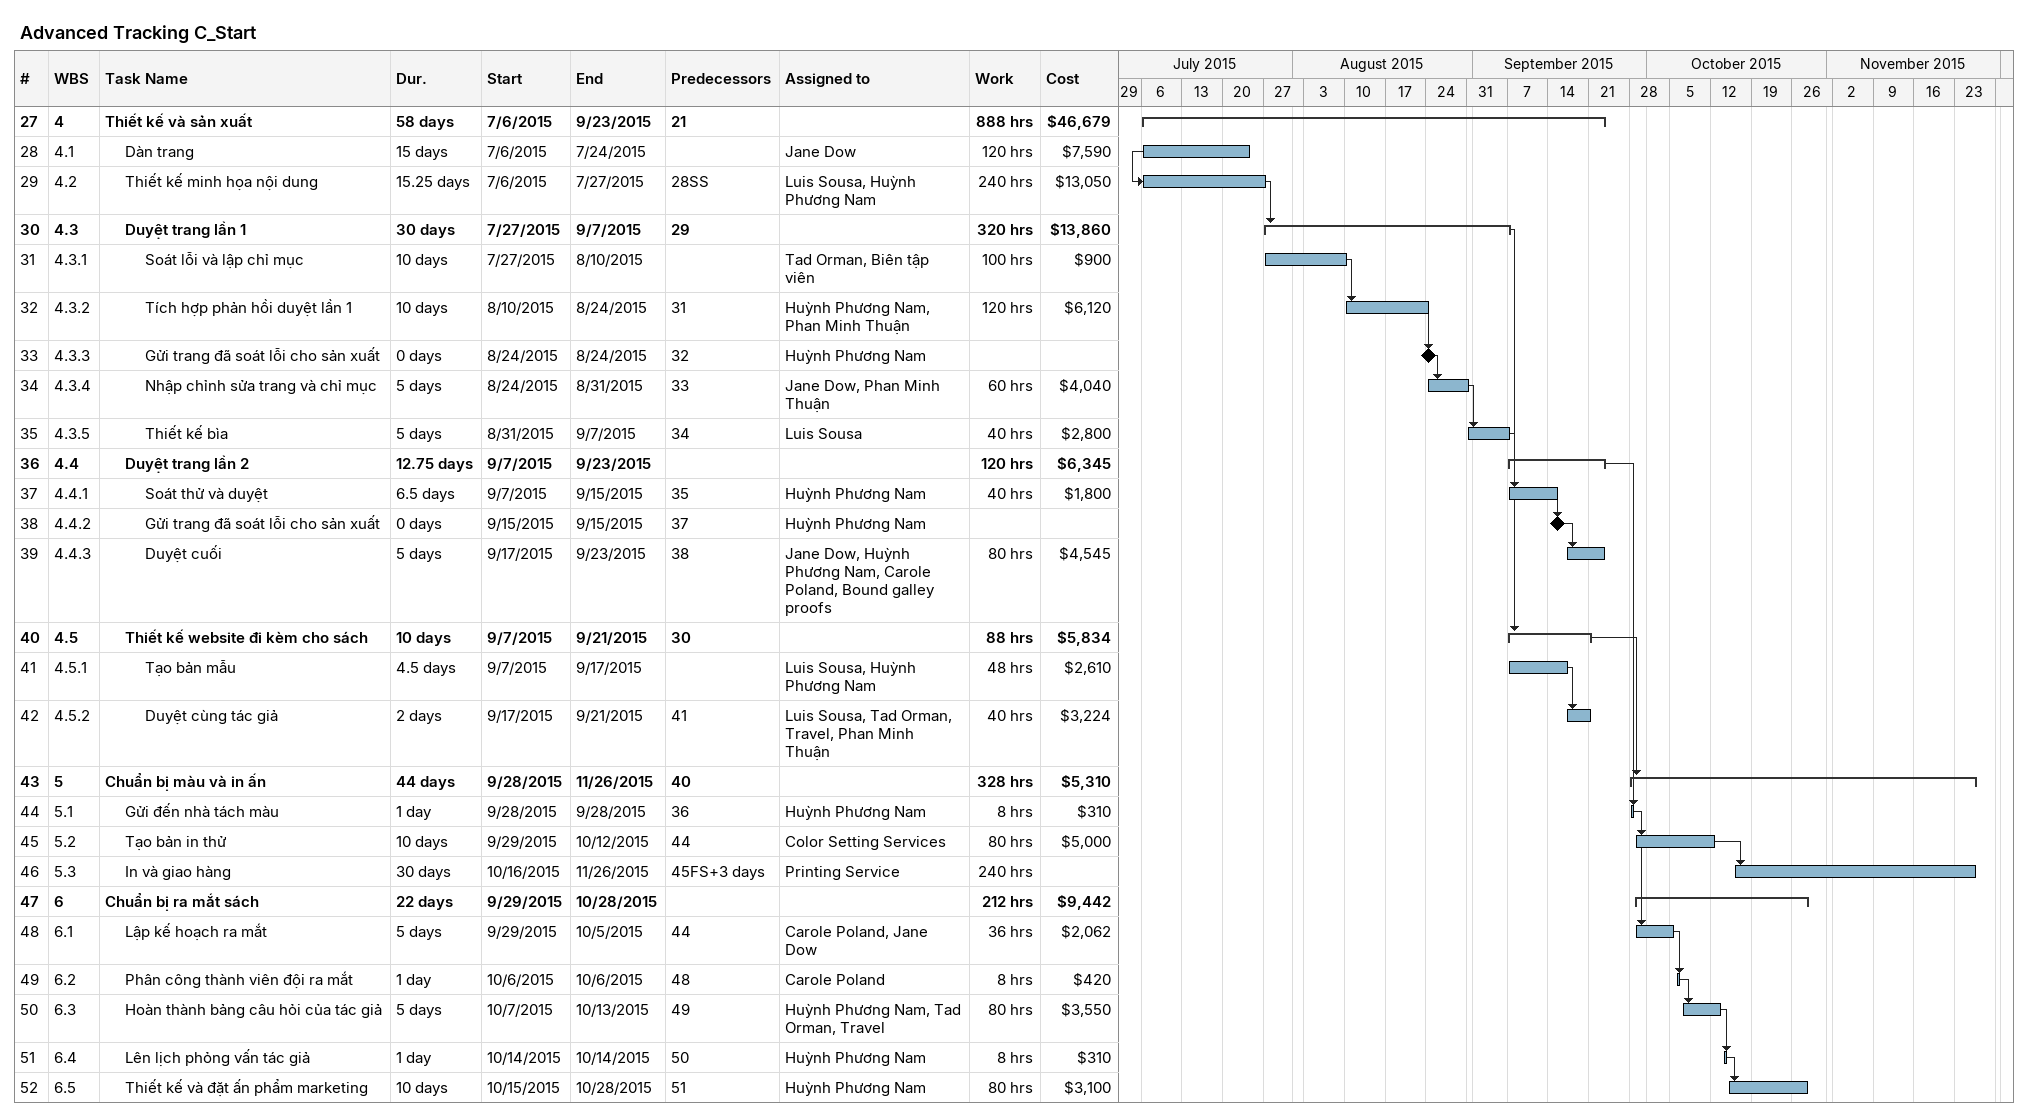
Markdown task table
Advanced Tracking C_Start

| ID | WBS | Task | Duration | Start | Finish | Predecessors | Resources | Work (h) | Cost ($) |
|---|---|---|---|---|---|---|---|---|---|
| 27 | 4 | **Thiết kế và sản xuất** | 58d | 2015-07-06 | 2015-09-23 | 21 |  | 888 | 46679 |
| 28 | 4.1 | Dàn trang | 15d | 2015-07-06 | 2015-07-24 |  | Jane Dow | 120 | 7590 |
| 29 | 4.2 | Thiết kế minh họa nội dung | 15.25d | 2015-07-06 | 2015-07-27 | 28SS | Luis Sousa, Huỳnh Phương Nam | 240 | 13050 |
| 30 | 4.3 | **Duyệt trang lần 1** | 30d | 2015-07-27 | 2015-09-07 | 29 |  | 320 | 13860 |
| 31 | 4.3.1 | Soát lỗi và lập chỉ mục | 10d | 2015-07-27 | 2015-08-10 |  | Tad Orman, Biên tập viên | 100 | 900 |
| 32 | 4.3.2 | Tích hợp phản hồi duyệt lần 1 | 10d | 2015-08-10 | 2015-08-24 | 31 | Huỳnh Phương Nam, Phan Minh Thuận | 120 | 6120 |
| 33 | 4.3.3 | Gửi trang đã soát lỗi cho sản xuất | 0d | 2015-08-24 | 2015-08-24 | 32 | Huỳnh Phương Nam |  |  |
| 34 | 4.3.4 | Nhập chỉnh sửa trang và chỉ mục | 5d | 2015-08-24 | 2015-08-31 | 33 | Jane Dow, Phan Minh Thuận | 60 | 4040 |
| 35 | 4.3.5 | Thiết kế bìa | 5d | 2015-08-31 | 2015-09-07 | 34 | Luis Sousa | 40 | 2800 |
| 36 | 4.4 | **Duyệt trang lần 2** | 12.75d | 2015-09-07 | 2015-09-23 |  |  | 120 | 6345 |
| 37 | 4.4.1 | Soát thử và duyệt | 6.5d | 2015-09-07 | 2015-09-15 | 35 | Huỳnh Phương Nam | 40 | 1800 |
| 38 | 4.4.2 | Gửi trang đã soát lỗi cho sản xuất | 0d | 2015-09-15 | 2015-09-15 | 37 | Huỳnh Phương Nam |  |  |
| 39 | 4.4.3 | Duyệt cuối | 5d | 2015-09-17 | 2015-09-23 | 38 | Jane Dow, Huỳnh Phương Nam, Carole Poland, Bound galley proofs | 80 | 4545 |
| 40 | 4.5 | **Thiết kế website đi kèm cho sách** | 10d | 2015-09-07 | 2015-09-21 | 30 |  | 88 | 5834 |
| 41 | 4.5.1 | Tạo bản mẫu | 4.5d | 2015-09-07 | 2015-09-17 |  | Luis Sousa, Huỳnh Phương Nam | 48 | 2610 |
| 42 | 4.5.2 | Duyệt cùng tác giả | 2d | 2015-09-17 | 2015-09-21 | 41 | Luis Sousa, Tad Orman, Travel, Phan Minh Thuận | 40 | 3224 |
| 43 | 5 | **Chuẩn bị màu và in ấn** | 44d | 2015-09-28 | 2015-11-26 | 40 |  | 328 | 5310 |
| 44 | 5.1 | Gửi đến nhà tách màu | 1d | 2015-09-28 | 2015-09-28 | 36 | Huỳnh Phương Nam | 8 | 310 |
| 45 | 5.2 | Tạo bản in thử | 10d | 2015-09-29 | 2015-10-12 | 44 | Color Setting Services | 80 | 5000 |
| 46 | 5.3 | In và giao hàng | 30d | 2015-10-16 | 2015-11-26 | 45FS+3d | Printing Service | 240 |  |
| 47 | 6 | **Chuẩn bị ra mắt sách** | 22d | 2015-09-29 | 2015-10-28 |  |  | 212 | 9442 |
| 48 | 6.1 | Lập kế hoạch ra mắt | 5d | 2015-09-29 | 2015-10-05 | 44 | Carole Poland, Jane Dow | 36 | 2062 |
| 49 | 6.2 | Phân công thành viên đội ra mắt | 1d | 2015-10-06 | 2015-10-06 | 48 | Carole Poland | 8 | 420 |
| 50 | 6.3 | Hoàn thành bảng câu hỏi của tác giả | 5d | 2015-10-07 | 2015-10-13 | 49 | Huỳnh Phương Nam, Tad Orman, Travel | 80 | 3550 |
| 51 | 6.4 | Lên lịch phỏng vấn tác giả | 1d | 2015-10-14 | 2015-10-14 | 50 | Huỳnh Phương Nam | 8 | 310 |
| 52 | 6.5 | Thiết kế và đặt ấn phẩm marketing | 10d | 2015-10-15 | 2015-10-28 | 51 | Huỳnh Phương Nam | 80 | 3100 |
